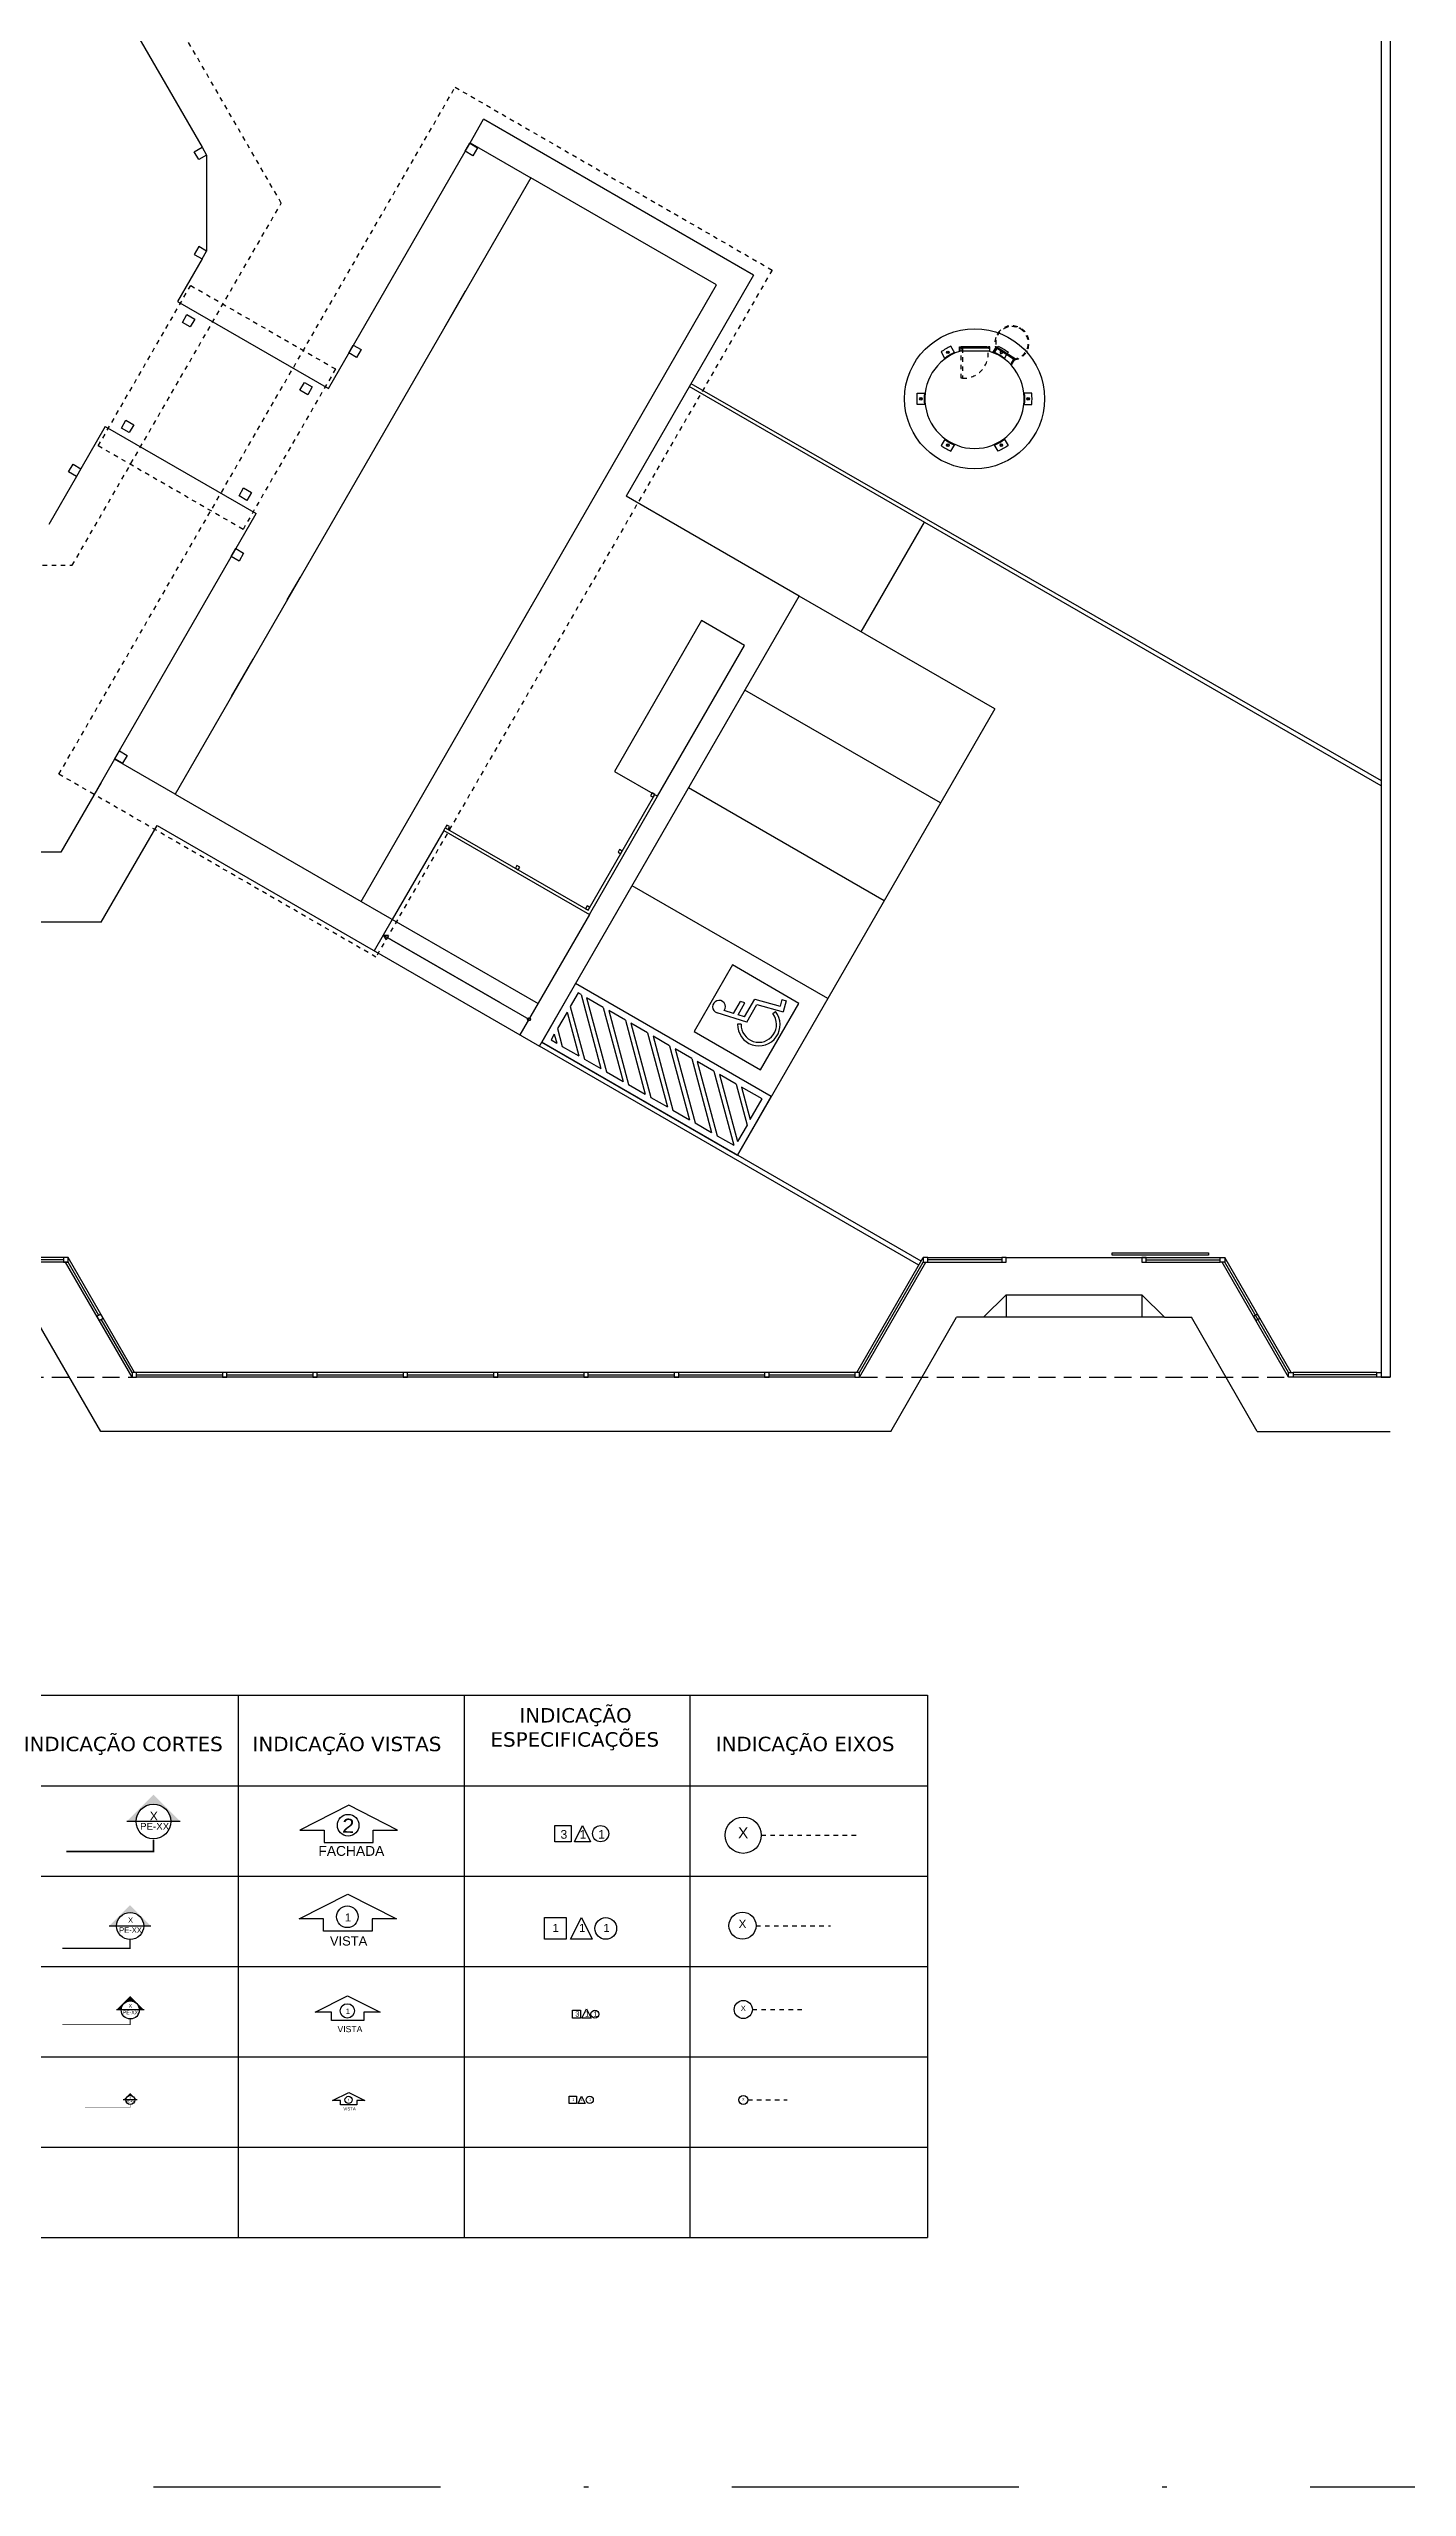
# Model space of a CAD drawing. Extents: x 175 to 308, y 27 to 112.
# Drawn here: x 248.3 to 278.4, y 27 to 80.9 of the extents above; entities that cross this region are included whole.
import ezdxf

# ---------------------------------------------------------------- set-up
doc = ezdxf.new("R2010")
doc.units = 0
doc.header["$LTSCALE"] = 0.01
for name, pattern in [('C5', [60, 50, -5, 0, -5]), ('CONTINU', [0]), ('DASHDOT', [25.4, 12.7, -6.35, 0, -6.35]), ('HIDDEN', [9.525, 6.35, -3.175]), ('TRACEJADO_G', [0.375, 0.25, -0.125]), ('TRAÇO-2PTOS_P', [0.625, 0.25, -0.125, 0, -0.125, 0, -0.125])]:
    doc.linetypes.add(name, pattern=pattern)
doc.layers.get('0').update_dxf_attribs({"linetype": 'CONTINUOUS'})
for name, color, linetype in [('A-COTAS', 1, 'CONTINUOUS'), ('A-MURO', 2, 'CONTINUOUS'), ('A-PAREDE', 5, 'CONTINUOUS'), ('A-PISOS-CTEL', 2, 'TRACEJADO_G'), ('A-PISOS-NIVEL', 1, 'CONTINUOUS'), ('A-PROJCOBERTURA', 7, 'HIDDEN'), ('AR-ALV', 5, 'CONTINUOUS'), ('AR-PIS', 1, 'CONTINUOUS'), ('AR-PRJ-COB', 2, 'HIDDEN'), ('ARQ-ALV-CORTE', 3, 'CONTINUOUS'), ('ARQ-ALV-VISTA1', 2, 'CONTINUOUS'), ('ARQ-ALV-VISTA2', 2, 'CONTINUOUS'), ('ARQ-COB-PROJ', 8, 'TRAÇO-2PTOS_P'), ('ARQ-EXO-1_025', 251, 'C5'), ('ARQ-EXO-1_050', 251, 'C5'), ('ARQ-EXO-1_100', 251, 'C5'), ('ARQ-PIS-VISTA', 8, 'CONTINUOUS'), ('ARQ-SMB-1_025', 1, 'CONTINUOUS'), ('ARQ-SMB-1_050', 1, 'CONTINUOUS'), ('ARQ-SMB-1_100', 1, 'CONTINUOUS'), ('ARQ-TXT', 2, 'CONTINUOUS'), ('ARQ-TXT-1_025', 2, 'CONTINUOUS'), ('ARQ-TXT-1_050', 2, 'CONTINUOUS'), ('ARQ-TXT-1_100', 2, 'CONTINUOUS'), ('EST-MET-CORTE', 5, 'CONTINUOUS'), ('PORTAL_VTA_PROX', 1, 'CONTINUOUS'), ('PRES-AZUL', 164, 'CONTINUOUS')]:
    doc.layers.add(name, color=color, linetype=linetype)
doc.styles.add('A20', font='arial.ttf', dxfattribs={"height": 0.2})
doc.styles.add('A26', font='arial.ttf', dxfattribs={"height": 0.26})
doc.styles.add('ESC-50-A20', font='arial.ttf', dxfattribs={"height": 0.1})

# ---------------------------------------------------------------- blocks, each defined once
blk = doc.blocks.new('Paraplegico')
for p, q in [((134, 171.8), (119.2, 239.1)), ((136.5, 206.8), (131.9, 228.1)), ((124.1, 180.5), (120.3, 187.6)), ((134, 171.8), (179.2, 171.8)), ((136.5, 206.8), (167.2, 206.8)), ((138.7, 196.8), (169.4, 196.8)), ((142, 181.8), (138.7, 196.8)), ((142, 181.8), (186.9, 181.8)), ((169.4, 196.8), (167.2, 206.8)), ((179.2, 171.8), (194.3, 113.5)), ((186.9, 181.8), (201.5, 125.6)), ((179.3, 131.3), (186.7, 128.3)), ((218.8, 119.6), (194.3, 113.5)), ((216.3, 129.2), (201.5, 125.6)), ((216.3, 129.2), (218.8, 119.6))]:
    blk.add_line(p, q)
for centre, radius, start, end in [((133, 242.1), 14.1, 265.5481, 192.3635), ((143, 146.1), 47.2, 118.7728, 337.7713), ((143, 146.1), 39.2, 118.7728, 337.7713)]:
    blk.add_arc(centre, radius, start, end)
blk = doc.blocks.new('FNDE-Ind Corte-1_100')
blk.add_hatch(color=251).paths.add_polyline_path([(241.999, -2.386), (242.214, -2.386, -1), (243.014, -2.386), (243.229, -2.386), (242.614, -1.77)])
at = {"color": 251, "linetype": 'Continuous'}
blk.add_line((243.229, -2.386), (241.999, -2.386), dxfattribs=at)
blk.add_circle((242.614, -2.386), 0.4, dxfattribs=at)
blk = doc.blocks.new('FNDE-Ind Corte-1_025')
blk.add_hatch(color=251).paths.add_polyline_path([(242.46, -6.253), (242.514, -6.253, -1), (242.714, -6.253), (242.768, -6.253), (242.614, -6.099)])
at = {"color": 251, "linetype": 'Continuous'}
blk.add_line((242.768, -6.253), (242.46, -6.253), dxfattribs=at)
blk.add_circle((242.614, -6.253), 0.1, dxfattribs=at)
blk = doc.blocks.new('FNDE-Ind Corte-1_050')
blk.add_hatch(color=251).paths.add_polyline_path([(242.306, -4.253), (242.414, -4.253, -1), (242.814, -4.253), (242.922, -4.253), (242.614, -3.945)])
at = {"color": 251, "linetype": 'Continuous'}
blk.add_line((242.922, -4.253), (242.306, -4.253), dxfattribs=at)
blk.add_circle((242.614, -4.253), 0.2, dxfattribs=at)

msp = doc.modelspace()

# ---------------------------------------------------------------- linework, layer by layer
at = {"color": 251}
for p, q in [((260.275, 61.885), (261.752, 64.445)), ((260.301, 61.789), (261.813, 64.41)), ((257.077, 63.649), (257.112, 63.709)), ((257.112, 63.709), (260.275, 61.885)), ((257.077, 63.649), (260.301, 61.789)), ((218.912, 44.514), (267.785, 44.514)), ((252.527, 44.514), (252.527, 32.514)), ((257.527, 44.514), (257.527, 32.514)), ((262.527, 44.514), (262.527, 32.514)), ((267.785, 44.514), (267.785, 32.514)), ((218.912, 42.514), (267.785, 42.514)), ((218.912, 42.514), (267.785, 42.514)), ((257.527, 42.561), (257.527, 32.514)), ((218.912, 40.514), (267.785, 40.514)), ((218.912, 38.514), (267.785, 38.514)), ((218.912, 36.514), (267.785, 36.514)), ((218.912, 34.514), (267.785, 34.514)), ((218.912, 32.514), (267.785, 32.514))]:
    msp.add_line(p, q, dxfattribs=at)
at = {"linetype": 'DASHDOT', "ltscale": 50}
msp.add_lwpolyline([(175.238, 111.711), (308.207, 111.711), (308.207, 26.99), (175.238, 26.99)], close=True, dxfattribs=at)
at = {"color": 251}
for points in [[(248.664, 54.101), (248.764, 54.101), (248.764, 54.201), (248.664, 54.201)], [(267.691, 54.101), (267.791, 54.101), (267.791, 54.201), (267.691, 54.201)], [(269.429, 54.101), (269.529, 54.101), (269.529, 54.201), (269.429, 54.201)], [(272.528, 54.101), (272.628, 54.101), (272.628, 54.201), (272.528, 54.201)], [(274.364, 54.101), (274.264, 54.101), (274.264, 54.201), (274.364, 54.201)], [(249.403, 52.896), (249.453, 52.809), (249.539, 52.859), (249.489, 52.946)], [(275.003, 52.896), (275.053, 52.809), (275.139, 52.859), (275.089, 52.946)], [(250.178, 51.553), (250.278, 51.553), (250.278, 51.653), (250.178, 51.653)], [(250.178, 51.553), (250.278, 51.553), (250.278, 51.653), (250.178, 51.653)], [(252.178, 51.553), (252.278, 51.553), (252.278, 51.653), (252.178, 51.653)], [(252.178, 51.553), (252.278, 51.553), (252.278, 51.653), (252.178, 51.653)], [(254.178, 51.553), (254.278, 51.553), (254.278, 51.653), (254.178, 51.653)], [(256.178, 51.553), (256.278, 51.553), (256.278, 51.653), (256.178, 51.653)], [(258.178, 51.553), (258.278, 51.553), (258.278, 51.653), (258.178, 51.653)], [(260.178, 51.553), (260.278, 51.553), (260.278, 51.653), (260.178, 51.653)], [(262.178, 51.553), (262.278, 51.553), (262.278, 51.653), (262.178, 51.653)], [(264.178, 51.553), (264.278, 51.553), (264.278, 51.653), (264.178, 51.653)], [(266.178, 51.553), (266.278, 51.553), (266.278, 51.653), (266.178, 51.653)], [(275.878, 51.553), (275.778, 51.553), (275.778, 51.653), (275.878, 51.653)], [(277.828, 51.553), (277.728, 51.553), (277.728, 51.653), (277.828, 51.653)]]:
    msp.add_lwpolyline(points, close=True, dxfattribs=at)
at = {"layer": 'A-COTAS', "color": 251}
msp.add_line((251.829, 78.597), (251.829, 76.471), dxfattribs=at)
for points in [[(257.825, 78.756), (257.725, 78.582), (257.552, 78.682), (257.652, 78.856)], [(251.656, 78.497), (251.556, 78.671), (251.729, 78.771), (251.829, 78.597)], [(251.656, 78.497), (251.556, 78.671), (251.729, 78.771), (251.829, 78.597)], [(255.248, 62.078), (263.117, 75.721), (259.003, 78.095), (251.133, 64.451)], [(251.656, 76.571), (251.556, 76.397), (251.729, 76.297), (251.829, 76.471)], [(251.656, 76.571), (251.556, 76.397), (251.729, 76.297), (251.829, 76.471)], [(251.393, 75.067), (251.566, 74.967), (251.466, 74.794), (251.293, 74.894)], [(255.247, 74.29), (255.147, 74.117), (254.974, 74.217), (255.074, 74.39)], [(253.996, 73.567), (254.169, 73.467), (254.069, 73.294), (253.896, 73.394)], [(250.045, 72.728), (250.218, 72.628), (250.118, 72.454), (249.945, 72.554)], [(248.776, 71.583), (248.876, 71.756), (249.049, 71.656), (248.949, 71.483)], [(248.776, 71.583), (248.876, 71.756), (249.049, 71.656), (248.949, 71.483)], [(252.647, 71.229), (252.82, 71.129), (252.72, 70.956), (252.547, 71.056)], [(252.647, 69.787), (252.547, 69.613), (252.374, 69.713), (252.474, 69.887)], [(261.813, 64.41), (263.736, 67.745), (262.784, 68.294), (260.86, 64.959)], [(250.071, 65.313), (249.971, 65.139), (249.798, 65.239), (249.898, 65.413)]]:
    msp.add_lwpolyline(points, close=True, dxfattribs=at)
msp.add_arc((268.827, 73.203), 1.1, 107.6647, 72.2178, dxfattribs=at)
at = {"layer": 'A-MURO', "color": 251}
for p, q in [((277.828, 101.553), (277.828, 51.553)), ((278.028, 101.553), (278.028, 51.553)), ((277.828, 51.553), (278.028, 51.553)), ((278.028, 51.553), (277.828, 51.553))]:
    msp.add_line(p, q, dxfattribs=at)
at = {"layer": 'A-PAREDE', "color": 251}
for p, q in [((261.813, 64.41), (263.736, 67.745)), ((252.383, 66.618), (252.857, 67.44))]:
    msp.add_line(p, q, dxfattribs=at)
at = {"layer": 'A-PISOS-CTEL', "color": 251, "linetype": 'TRACEJADO_G', "ltscale": 150}
for p, q in [((238.278, 51.553), (250.178, 51.553)), ((266.303, 51.553), (275.753, 51.553)), ((266.303, 51.553), (275.753, 51.553)), ((266.303, 51.553), (275.778, 51.553))]:
    msp.add_line(p, q, dxfattribs=at)
at = {"layer": 'A-PISOS-NIVEL', "color": 251}
for p, q in [((249.049, 83.412), (251.729, 78.771)), ((257.66, 78.869), (257.96, 79.389)), ((263.937, 75.941), (257.96, 79.389)), ((254.525, 73.433), (257.66, 78.869)), ((257.66, 78.869), (259.003, 78.095)), ((251.729, 76.297), (251.187, 75.359)), ((263.937, 75.941), (261.114, 71.047)), ((251.187, 75.359), (254.525, 73.433)), ((277.828, 64.638), (262.513, 73.472)), ((262.55, 73.538), (277.828, 64.758)), ((249.587, 72.587), (249.049, 71.656)), ((249.587, 72.587), (252.926, 70.662)), ((248.949, 71.483), (248.335, 70.419)), ((264.944, 68.837), (261.114, 71.047)), ((249.79, 65.226), (252.926, 70.662)), ((267.71, 70.474), (266.311, 68.049)), ((259.198, 58.876), (264.944, 68.837)), ((269.275, 66.339), (264.944, 68.837)), ((268.076, 64.26), (263.745, 66.759)), ((269.275, 66.339), (263.579, 56.464)), ((249.79, 65.226), (249.391, 64.533)), ((251.133, 64.451), (249.79, 65.226)), ((249.492, 64.709), (248.603, 63.169)), ((266.827, 62.095), (262.496, 64.593)), ((249.498, 61.619), (250.733, 63.759)), ((250.733, 63.759), (259.198, 58.876)), ((248.603, 63.169), (245.728, 63.169)), ((257.077, 63.649), (255.94, 61.678)), ((255.248, 62.078), (259.165, 59.819)), ((265.578, 59.929), (261.247, 62.427)), ((249.498, 61.619), (245.728, 61.619)), ((255.94, 61.678), (255.541, 60.985)), ((260.301, 61.789), (258.765, 59.126)), ((255.741, 61.332), (258.965, 59.472)), ((267.594, 54.033), (259.198, 58.876)), ((267.644, 54.12), (259.248, 58.963)), ((269.528, 54.201), (272.528, 54.201)), ((272.528, 54.201), (274.264, 54.201)), ((272.528, 54.101), (274.264, 54.101)), ((269.028, 52.878), (268.428, 52.878)), ((273.028, 52.878), (273.627, 52.878)), ((266.971, 50.353), (249.485, 50.353)), ((275.085, 50.353), (278.028, 50.353))]:
    msp.add_line(p, q, dxfattribs=at)
for points in [[(261.691, 64.48), (261.656, 64.419), (261.717, 64.384), (261.752, 64.445), (261.691, 64.48)], [(257.147, 63.77), (257.112, 63.709), (257.173, 63.674), (257.208, 63.735), (257.147, 63.77)], [(260.971, 63.23), (260.936, 63.169), (260.996, 63.134), (261.031, 63.195), (260.971, 63.23)], [(258.698, 62.875), (258.663, 62.814), (258.724, 62.779), (258.759, 62.84), (258.698, 62.875)], [(260.25, 61.98), (260.215, 61.92), (260.275, 61.885), (260.31, 61.945), (260.25, 61.98)], [(271.874, 54.254), (271.874, 54.304), (274.004, 54.304), (274.004, 54.254), (271.874, 54.254)]]:
    msp.add_lwpolyline(points, dxfattribs=at)
at = {"layer": 'A-PROJCOBERTURA', "color": 251, "ltscale": 7.5}
msp.add_arc((253.471, 77.534), 0.01, 330, 30, dxfattribs=at)
at = {"layer": 'AR-ALV', "color": 251}
msp.add_line((260.86, 64.959), (261.813, 64.41), dxfattribs=at)
at = {"layer": 'AR-PIS', "color": 251, "ltscale": 10}
for p, q in [((248.664, 54.151), (247.296, 54.151)), ((249.446, 52.921), (248.764, 54.101)), ((266.278, 51.653), (267.691, 54.101)), ((269.429, 54.151), (267.791, 54.151)), ((272.628, 54.151), (274.264, 54.151)), ((275.778, 51.653), (274.364, 54.101)), ((250.178, 51.653), (249.496, 52.834)), ((250.278, 51.603), (252.178, 51.603)), ((250.278, 51.603), (252.178, 51.603)), ((252.278, 51.603), (254.178, 51.603)), ((254.278, 51.603), (256.178, 51.603)), ((256.278, 51.603), (258.178, 51.603)), ((258.278, 51.603), (260.178, 51.603)), ((260.278, 51.603), (262.178, 51.603)), ((262.278, 51.603), (264.178, 51.603)), ((264.278, 51.603), (266.178, 51.603)), ((277.728, 51.603), (275.878, 51.603))]:
    msp.add_line(p, q, dxfattribs=at)
at = {"layer": 'AR-PRJ-COB', "color": 251, "ltscale": 0.5}
for points in [[(248.855, 85.549), (239.6, 85.549), (234.973, 77.534), (239.6, 69.519), (248.855, 69.519), (253.482, 77.534)], [(248.561, 64.896), (257.33, 80.098), (264.346, 76.051), (255.577, 60.849)]]:
    msp.add_lwpolyline(points, close=True, dxfattribs=at)
msp.add_lwpolyline([(252.636, 70.314), (249.431, 72.161), (251.477, 75.711), (254.683, 73.863), (252.636, 70.314)], dxfattribs=at)
at = {"layer": 'ARQ-ALV-CORTE', "color": 251}
for p, q in [((253.613, 68.751), (253.906, 69.259)), ((258.57, 67.839), (259.02, 68.618))]:
    msp.add_line(p, q, dxfattribs=at)
at = {"layer": 'ARQ-ALV-VISTA1', "color": 251, "ltscale": 0.1}
for p, q in [((268.207, 74.239), (268.262, 74.224)), ((269.445, 74.238), (269.392, 74.224)), ((267.62, 73.224), (267.661, 73.183)), ((270.033, 73.224), (269.993, 73.183)), ((268.242, 72.148), (268.227, 72.203)), ((269.412, 72.148), (269.426, 72.203))]:
    msp.add_line(p, q, dxfattribs=at)
for points in [[(268.389, 74.213), (268.302, 74.364, 0.044204), (268.085, 74.239), (268.172, 74.088)], [(269.335, 74.335), (269.352, 74.364, -0.044204), (269.568, 74.239), (269.545, 74.2)], [(267.734, 73.078), (267.559, 73.078, -0.044204), (267.559, 73.328), (267.734, 73.328)], [(269.92, 73.078), (270.094, 73.078, 0.044204), (270.094, 73.328), (269.92, 73.328)], [(268.173, 72.319), (268.085, 72.168, 0.044204), (268.302, 72.043), (268.389, 72.194)], [(269.481, 72.319), (269.568, 72.168, -0.044204), (269.351, 72.043), (269.264, 72.194)]]:
    msp.add_lwpolyline(points, format="xyb", dxfattribs=at)
for points in [[(269.264, 74.213), (269.324, 74.316)], [(269.535, 74.181), (269.481, 74.088)]]:
    msp.add_lwpolyline(points, dxfattribs=at)
for centre, radius in [((268.828, 73.203), 1.55), ((268.234, 74.231), 0.0285), ((267.64, 73.203), 0.0285), ((270.013, 73.203), 0.0285), ((268.234, 72.176), 0.0285), ((269.419, 72.176), 0.0285)]:
    msp.add_circle(centre, radius, dxfattribs=at)
for centre, radius, start, end in [((268.899, 73.08), 1.258, 114.3366, 125.6634), ((268.754, 73.08), 1.258, 54.3366, 65.6634), ((269.419, 74.231), 0.0285, 102.5365, 11.9947), ((268.97, 73.203), 1.258, 174.3366, 185.6634), ((268.683, 73.203), 1.258, 354.3366, 5.6634), ((268.899, 73.327), 1.258, 234.3366, 245.6634), ((268.754, 73.327), 1.258, 294.3366, 305.6634)]:
    msp.add_arc(centre, radius, start, end, dxfattribs=at)
at = {"layer": 'ARQ-ALV-VISTA2', "color": 251, "ltscale": 0.1}
for p, q in [((257.554, 75.582), (257.079, 74.76)), ((269.302, 74.356), (269.228, 74.228)), ((269.312, 74.324), (269.252, 74.22)), ((269.723, 74.085), (269.302, 74.356)), ((269.691, 74.08), (269.312, 74.324)), ((269.691, 74.08), (269.63, 73.974)), ((269.648, 73.956), (269.723, 74.085))]:
    msp.add_line(p, q, dxfattribs=at)
at = {"layer": 'ARQ-COB-PROJ', "color": 251, "linetype": 'HIDDEN', "ltscale": 0.04}
for p, q in [((269.348, 74.63), (269.334, 74.638)), ((269.556, 74.787), (269.551, 74.804)), ((270.001, 74.544), (270.017, 74.548)), ((269.969, 74.262), (269.984, 74.254))]:
    msp.add_line(p, q, dxfattribs=at)
msp.add_lwpolyline([(269.824, 74.76), (269.832, 74.774)], dxfattribs=at)
at = {"layer": 'ARQ-COB-PROJ', "color": 251, "linetype": 'HIDDEN', "ltscale": 0.25}
msp.add_lwpolyline([(268.558, 73.658), (268.528, 73.658), (268.528, 74.321), (268.558, 74.321)], close=True, dxfattribs=at)
at = {"layer": 'ARQ-COB-PROJ', "color": 251, "linetype": 'HIDDEN', "ltscale": 0.04}
for centre in [(269.341, 74.634), (269.553, 74.795), (269.828, 74.767), (270.009, 74.546), (269.977, 74.258)]:
    msp.add_circle(centre, 0.00833, dxfattribs=at)
at = {"layer": 'ARQ-COB-PROJ', "color": 251, "linetype": 'HIDDEN', "ltscale": 0.25}
for centre, radius, start, end in [((269.655, 74.441), 0.378, 278.7573, 195.7453), ((269.656, 74.44), 0.361, 275.5395, 198.3534), ((268.582, 74.205), 0.548, 267.5682, 5.4773)]:
    msp.add_arc(centre, radius, start, end, dxfattribs=at)
at = {"layer": 'ARQ-EXO-1_025', "ltscale": 0.05}
msp.add_line((263.809, 35.561), (264.677, 35.561), dxfattribs=at)
at = {"layer": 'ARQ-EXO-1_025', "linetype": 'CONTINU'}
msp.add_circle((263.709, 35.561), 0.1, dxfattribs=at)
at = {"layer": 'ARQ-EXO-1_050', "ltscale": 0.1}
msp.add_line((263.909, 37.561), (265.007, 37.561), dxfattribs=at)
at = {"layer": 'ARQ-EXO-1_050', "linetype": 'CONTINU'}
msp.add_circle((263.709, 37.561), 0.2, dxfattribs=at)
at = {"layer": 'ARQ-EXO-1_100', "ltscale": 0.2}
for p, q in [((264.107, 41.416), (266.303, 41.416)), ((263.991, 39.416), (265.639, 39.416))]:
    msp.add_line(p, q, dxfattribs=at)
at = {"layer": 'ARQ-EXO-1_100', "linetype": 'CONTINU'}
for centre, radius in [((263.707, 41.416), 0.4), ((263.691, 39.416), 0.3)]:
    msp.add_circle(centre, radius, dxfattribs=at)
at = {"layer": 'ARQ-PIS-VISTA', "color": 251}
for p, q in [((260.052, 60.057), (259.879, 59.755)), ((264.329, 57.764), (259.997, 60.262)), ((260.118, 60.019), (260.052, 60.057)), ((260.118, 60.019), (260.558, 58.38)), ((260.608, 59.736), (260.241, 59.948)), ((260.241, 59.948), (260.681, 58.309)), ((259.808, 59.633), (259.596, 59.265)), ((259.808, 59.633), (260.068, 58.662)), ((259.879, 59.755), (260.191, 58.592)), ((260.608, 59.736), (261.048, 58.097)), ((261.098, 59.454), (260.731, 59.666)), ((260.731, 59.666), (261.171, 58.026)), ((261.098, 59.454), (261.538, 57.815)), ((261.588, 59.171), (261.221, 59.383)), ((261.221, 59.383), (261.661, 57.744)), ((259.525, 59.143), (259.453, 59.017)), ((259.453, 59.017), (259.578, 58.945)), ((259.525, 59.143), (259.578, 58.945)), ((259.596, 59.265), (259.701, 58.874)), ((259.701, 58.874), (260.068, 58.662)), ((261.588, 59.171), (262.028, 57.532)), ((262.078, 58.888), (261.711, 59.1)), ((261.711, 59.1), (262.151, 57.461)), ((262.078, 58.888), (262.518, 57.249)), ((262.568, 58.606), (262.201, 58.818)), ((262.201, 58.818), (262.641, 57.179)), ((260.191, 58.592), (260.558, 58.38)), ((260.681, 58.309), (261.048, 58.097)), ((262.568, 58.606), (263.008, 56.967)), ((263.059, 58.323), (262.691, 58.535)), ((262.691, 58.535), (263.131, 56.896)), ((263.059, 58.323), (263.498, 56.684)), ((261.171, 58.026), (261.538, 57.815)), ((261.661, 57.744), (262.028, 57.532)), ((263.549, 58.04), (263.181, 58.252)), ((263.181, 58.252), (263.58, 56.766)), ((263.549, 58.04), (263.792, 57.133)), ((264.124, 57.709), (263.671, 57.97)), ((263.671, 57.97), (263.863, 57.256)), ((262.151, 57.461), (262.518, 57.249)), ((263.863, 57.256), (264.124, 57.709)), ((262.641, 57.179), (263.008, 56.967)), ((263.131, 56.896), (263.498, 56.684)), ((263.792, 57.133), (263.58, 56.766)), ((269.028, 52.878), (269.528, 53.378)), ((269.528, 53.378), (272.528, 53.378)), ((269.528, 53.378), (269.528, 52.878)), ((272.528, 53.378), (272.528, 52.878)), ((272.528, 53.378), (273.028, 52.878))]:
    msp.add_line(p, q, dxfattribs=at)
for points in [[(258.333, 59.836), (255.741, 61.332), (255.859, 61.331)], [(258.333, 59.836), (255.741, 61.332), (255.801, 61.229)], [(273.028, 52.878), (269.028, 52.878)]]:
    msp.add_lwpolyline(points, dxfattribs=at)
for points in [[(264.091, 58.352), (264.94, 59.825), (263.468, 60.674), (262.618, 59.202)], [(259.997, 60.262), (259.248, 58.963), (263.579, 56.464), (264.329, 57.764)]]:
    msp.add_lwpolyline(points, close=True, dxfattribs=at)
msp.add_circle((258.965, 59.472), 0.0321, dxfattribs=at)
at = {"layer": 'ARQ-SMB-1_025'}
msp.add_lwpolyline([(259.857, 35.641), (260.017, 35.641), (260.017, 35.481), (259.857, 35.481)], close=True, dxfattribs=at)
msp.add_lwpolyline([(260.05, 35.481), (260.13, 35.641), (260.21, 35.481), (260.05, 35.481)], dxfattribs=at)
at = {"layer": 'ARQ-SMB-1_025', "color": 251, "linetype": 'DASHDOT', "ltscale": 0.15}
msp.add_lwpolyline([(250.137, 35.461, 0.01, 0.01, 0), (250.137, 35.393, 0.01, 0.01, 0), (249.137, 35.393, 0, 0, 0)], format="xyseb", dxfattribs=at)
at = {"layer": 'ARQ-SMB-1_025'}
msp.add_circle((260.309, 35.561), 0.08, dxfattribs=at)
at = {"layer": 'ARQ-SMB-1_050', "color": 251, "linetype": 'DASHDOT', "ltscale": 0.3}
msp.add_lwpolyline([(250.137, 37.361, 0.02, 0.02, 0), (250.137, 37.226, 0.02, 0.02, 0), (248.637, 37.226, 0, 0, 0)], format="xyseb", dxfattribs=at)
at = {"layer": 'ARQ-SMB-1_100', "elevation": -2.835}
msp.add_lwpolyline([(255.513, 41.53), (256.052, 41.53), (254.974, 42.079), (253.896, 41.53), (254.435, 41.53), (254.435, 41.256), (255.513, 41.256), (255.513, 41.53)], dxfattribs=at)
at = {"layer": 'ARQ-SMB-1_100'}
for points in [[(259.537, 41.631), (259.896, 41.631), (259.896, 41.273), (259.537, 41.273)], [(259.308, 39.594), (259.788, 39.594), (259.788, 39.114), (259.308, 39.114)], [(259.928, 37.546), (260.104, 37.546), (260.104, 37.37), (259.928, 37.37)]]:
    msp.add_lwpolyline(points, close=True, dxfattribs=at)
for points in [[(259.969, 41.273), (260.149, 41.631), (260.328, 41.273), (259.969, 41.273)], [(254.415, 39.567), (253.876, 39.567), (254.953, 40.115), (256.031, 39.567), (255.492, 39.567), (255.492, 39.292), (254.415, 39.292), (254.415, 39.567)], [(259.887, 39.114), (260.127, 39.594), (260.367, 39.114), (259.887, 39.114)], [(254.591, 37.5), (254.232, 37.5), (254.95, 37.866), (255.669, 37.5), (255.31, 37.5), (255.31, 37.318), (254.591, 37.318), (254.591, 37.5)], [(260.237, 37.579), (260.342, 37.37), (260.133, 37.37), (260.237, 37.579)], [(254.795, 35.545), (254.615, 35.545), (254.975, 35.728), (255.334, 35.545), (255.154, 35.545), (255.154, 35.454), (254.795, 35.454), (254.795, 35.545)]]:
    msp.add_lwpolyline(points, dxfattribs=at)
at = {"layer": 'ARQ-SMB-1_100', "color": 251, "linetype": 'DASHDOT', "ltscale": 0.1}
msp.add_lwpolyline([(250.652, 41.318, 0.0385, 0.0385, 0), (250.652, 41.058, 0.0385, 0.0385, 0), (248.727, 41.058, 0, 0, 0)], format="xyseb", dxfattribs=at)
at = {"layer": 'ARQ-SMB-1_100', "color": 251, "linetype": 'DASHDOT', "ltscale": 0.6}
msp.add_lwpolyline([(250.137, 39.116, 0.03, 0.03, 0), (250.137, 38.913, 0.03, 0.03, 0), (248.637, 38.913, 0, 0, 0)], format="xyseb", dxfattribs=at)
at = {"layer": 'ARQ-SMB-1_100', "color": 2}
for centre, radius in [((254.962, 41.639), 0.239), ((254.944, 39.613), 0.239), ((254.944, 37.531), 0.159), ((254.971, 35.561), 0.0796)]:
    msp.add_circle(centre, radius, dxfattribs=at)
at = {"layer": 'ARQ-SMB-1_100'}
for centre, radius in [((260.55, 41.452), 0.179), ((260.664, 39.354), 0.24), ((260.425, 37.458), 0.088)]:
    msp.add_circle(centre, radius, dxfattribs=at)
at = {"layer": 'EST-MET-CORTE', "color": 251}
for p, q in [((268.493, 74.252), (268.493, 74.351)), ((269.163, 74.251), (269.163, 74.351))]:
    msp.add_line(p, q, dxfattribs=at)
at = {"layer": 'EST-MET-CORTE', "color": 251, "ltscale": 0.1}
for p, q in [((269.098, 74.351), (268.558, 74.351)), ((269.098, 74.321), (268.558, 74.321))]:
    msp.add_line(p, q, dxfattribs=at)
for points in [[(268.523, 74.351), (268.523, 74.321), (268.493, 74.321), (268.493, 74.351)], [(268.528, 74.351), (268.528, 74.321), (268.558, 74.321), (268.558, 74.351)], [(269.128, 74.351), (269.128, 74.321), (269.098, 74.321), (269.098, 74.351)], [(269.133, 74.351), (269.133, 74.321), (269.163, 74.321), (269.163, 74.351)]]:
    msp.add_lwpolyline(points, close=True, dxfattribs=at)
at = {"layer": 'PORTAL_VTA_PROX', "color": 251}
for p, q in [((248.764, 54.201), (245.728, 54.201)), ((248.764, 54.101), (245.728, 54.101)), ((250.178, 51.553), (248.707, 54.101)), ((250.235, 51.653), (248.764, 54.201)), ((266.22, 51.653), (267.691, 54.201)), ((266.278, 51.553), (267.749, 54.101)), ((267.791, 54.201), (269.429, 54.201)), ((267.791, 54.101), (269.429, 54.101)), ((275.778, 51.553), (274.307, 54.101)), ((275.835, 51.653), (274.364, 54.201)), ((249.485, 50.353), (248.043, 52.851)), ((266.971, 50.353), (268.428, 52.878)), ((275.085, 50.353), (273.627, 52.878)), ((266.178, 51.653), (250.278, 51.653)), ((266.178, 51.553), (250.278, 51.553)), ((277.728, 51.653), (275.878, 51.653)), ((277.728, 51.553), (275.878, 51.553))]:
    msp.add_line(p, q, dxfattribs=at)
at = {"layer": 'PRES-AZUL', "color": 251, "ltscale": 0.1}
for p, q in [((269.163, 74.258), (268.493, 74.258)), ((269.098, 74.336), (268.558, 74.336))]:
    msp.add_line(p, q, dxfattribs=at)

# ---------------------------------------------------------------- block references
at = {"layer": 'ARQ-PIS-VISTA', "color": 251, "xscale": 0.01, "yscale": 0.01, "zscale": 0.01, "rotation": 60.02279565092205}
msp.add_blockref('Paraplegico', (264.603, 57.388), dxfattribs=at)
at = {"layer": 'ARQ-SMB-1_025'}
msp.add_blockref('FNDE-Ind Corte-1_025', (7.525, 41.813), dxfattribs=at)
at = {"layer": 'ARQ-SMB-1_050'}
msp.add_blockref('FNDE-Ind Corte-1_050', (7.526, 41.804), dxfattribs=at)
at = {"layer": 'ARQ-SMB-1_100'}
for p, xscale, yscale, zscale in [((17.128, 44.019), 0.9625343025600117, 0.9625343025600117, 0.9625343025600117), ((68.176, 41.198), 0.75, 0.75, 0.75)]:
    msp.add_blockref('FNDE-Ind Corte-1_100', p, dxfattribs=dict(at, xscale=xscale, yscale=yscale, zscale=zscale))

# ---------------------------------------------------------------- texts
at = {"layer": 'ARQ-SMB-1_100', "color": 2, "style": 'A26', "text_generation_flag": 6, "width": 1.1}
msp.add_text('2', height=0.312, rotation=177.9157, dxfattribs=at).set_placement((254.827, 41.477))
at = {"layer": 'ARQ-TXT', "char_height": 0.32, "attachment_point": 1, "style": 'ESC-50-A20'}
for s, width, insert in [('\\pi1.2261;{\\fVerdana|b0|i0|c0|p34;INDICAÇÃO \\P\\pi0.58677;ESPECIFICAÇÕES}', 5, (257.527, 44.231)), ('{\\fVerdana|b0|i0|c0|p34;INDICAÇÃO CORTES}', 16.94727, (247.781, 43.597)), ('\\pi0.31921;{\\fVerdana|b0|i0|c0|p34;INDICAÇÃO VISTAS}', 5, (252.527, 43.597)), ('\\pi0.57205;{\\fVerdana|b0|i0|c0|p34;INDICAÇÃO EIXOS}', 5.25811, (262.527, 43.597))]:
    msp.add_mtext_dynamic_manual_height_columns(s, width=width, gutter_width=0.5, heights=[0], dxfattribs=dict(at, insert=insert))
at = {"layer": 'ARQ-TXT-1_025', "attachment_point": 1}
for s, insert, char_height, width, style in [('X', (250.121, 35.622), 0.04, 2.13204, 'ESC-50-A20'), ('PE-XX', (250.057, 35.548), 0.04, 2.13204, 'ESC-50-A20'), ('1', (259.922, 35.595), 0.06, 0.04313, 'A20'), ('1', (260.112, 35.595), 0.06, 0.04313, 'A20'), ('1', (260.291, 35.595), 0.06, 0.04313, 'A20'), ('X', (263.68, 35.605), 0.06, 0.04313, 'A20')]:
    msp.add_mtext(s, dxfattribs=dict(at, insert=insert, char_height=char_height, width=width, style=style))
at = {"layer": 'ARQ-TXT-1_050', "style": 'ESC-50-A20'}
msp.add_text('FACHADA', height=0.2185, dxfattribs=at).set_placement((254.304, 40.961, -2.835))
at = {"layer": 'ARQ-TXT-1_050', "attachment_point": 1}
for s, insert, char_height, width, style in [('1', (254.891, 39.689), 0.18, 0.12938, 'A20'), ('PE-XX', (249.977, 37.536), 0.08, 4.26409, 'ESC-50-A20'), ('X', (250.105, 37.683), 0.08, 4.26409, 'ESC-50-A20'), ('1', (254.909, 37.582), 0.12, 0.08625, 'A20'), ('3', (259.989, 37.523), 0.12, 0.08625, 'A20'), ('1', (260.204, 37.523), 0.12, 0.08625, 'A20'), ('1', (260.39, 37.523), 0.12, 0.08625, 'A20'), ('X', (263.652, 37.648), 0.12, 0.08625, 'A20'), ('1', (254.954, 35.586), 0.06, 0.04313, 'A20')]:
    msp.add_mtext(s, dxfattribs=dict(at, insert=insert, char_height=char_height, width=width, style=style))
at = {"layer": 'ARQ-TXT-1_050', "attachment_point": 1, "style": 'ESC-50-A20'}
for s, insert, char_height in [('\\pi0.78181;VISTA     ', (253.777, 39.181), 0.2048), ('\\pi0.91946;VISTA     ', (253.807, 37.196), 0.13653), ('\\pi1.0571;VISTA     ', (253.799, 35.397), 0.06827)]:
    msp.add_mtext_dynamic_manual_height_columns(s, width=2.38952, gutter_width=1, heights=[0], dxfattribs=dict(at, insert=insert, char_height=char_height))
at = {"layer": 'ARQ-TXT-1_100', "attachment_point": 1}
for s, insert, char_height, width, style in [('PE-XX', (250.356, 41.691), 0.154, 6.56693, 'ESC-50-A20'), ('X', (250.571, 41.939), 0.193, 8.20866, 'ESC-50-A20'), ('X', (263.594, 41.59), 0.24, 0.1725, 'A20'), ('3', (259.663, 41.532), 0.192, 0.138, 'A20'), ('1', (260.085, 41.532), 0.192, 0.138, 'A20'), ('1', (260.496, 41.532), 0.192, 0.138, 'A20'), ('X', (250.09, 39.6), 0.12, 6.39613, 'ESC-50-A20'), ('1', (259.485, 39.455), 0.18, 0.12938, 'A20'), ('1', (260.072, 39.455), 0.18, 0.12938, 'A20'), ('1', (260.611, 39.455), 0.18, 0.12938, 'A20'), ('X', (263.607, 39.547), 0.18, 0.12938, 'A20'), ('PE-XX', (249.893, 39.378), 0.12, 6.39613, 'ESC-50-A20')]:
    msp.add_mtext(s, dxfattribs=dict(at, insert=insert, char_height=char_height, width=width, style=style))

doc.saveas('drawing.dxf')
